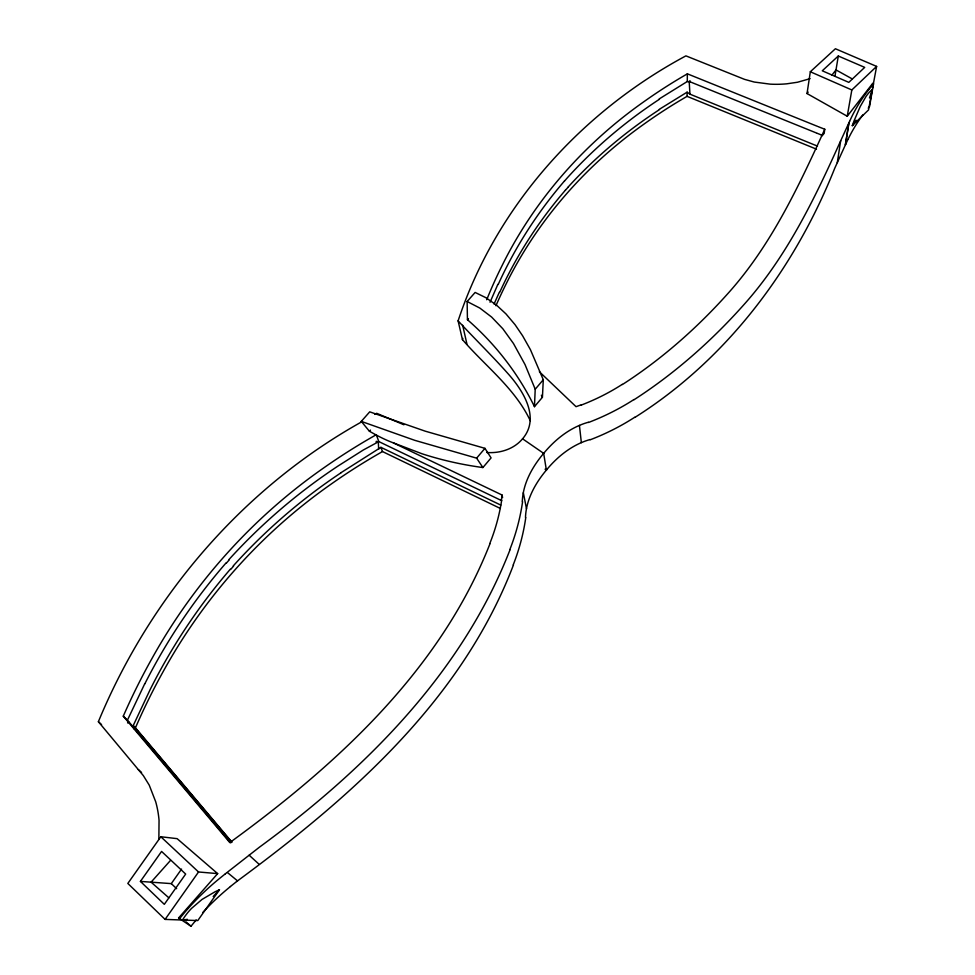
<?xml version="1.0" encoding="UTF-8"?>
<svg xmlns="http://www.w3.org/2000/svg" width="975" height="975" viewBox="0 0 975 975"><rect width="100%" height="100%" fill="white"/><g stroke="black" fill="none" stroke-linecap="round" stroke-linejoin="round"><path stroke-width="1.46" d="M495.934 305.736A603.842 523.014 20.3 0 1 505.525 285.139C536.969 220.996 585.293 165.75 643.463 124.483A605.268 527.122 20.8 0 1 683.402 98.499L687.046 96.342L687.107 92.162L659.295 109.334M659.185 98.95L687.265 81.522L687.375 73.832L817.659 126.433M872.649 83.46L872.588 88.067L876.622 66.41L835.404 48.75L810.322 71.76L807.032 93.551L847.238 116.232L872.649 83.46L873.515 83.935L869.529 106.592L868.201 108.152M467.135 301.507L479.858 308.088L491.607 317.046L502.808 328.733L513.459 343.505L525.013 364.54L535.214 389.232L534.458 406.685L542.429 397.288L543.294 379.726L530.424 349.659L522.6 335.778L515.044 324.675L505.964 313.901L496.482 305.102L485.757 297.631L475.13 292.439L467.135 301.507L467.439 319.8L468.427 318.679M158.864 839.39L159.047 820.267A112.259 98.317 -51.4 0 0 155.708 801.779L149.236 785.143L143.349 775.637L98.377 721.707C150.333 596.115 243.36 487.683 362.444 421.419M376.204 442.102L376.301 441.248M525.476 517.53C526.073 499.614 535.421 483.039 546.622 469.792M522.283 501.65C522.99 483.368 532.313 466.757 543.892 453.095M501.382 500.126L502.015 495.008L393.376 442.882A53.003 15.892 32 0 1 376.46 435.13L369.44 431.279L361.286 421.395L369.72 411.84L425.173 431.157L484.953 448.342L491.083 457.897L482.905 467.549A315.924 267.04 -8.1 0 1 421.968 453.753L393.376 442.882M824.119 133.721L824.753 129.248L818.22 126.665M837.293 162.63L840.682 140.778L848.92 122.862M835.027 75.831L838.293 56.014L864.703 67.373L848.811 82.375L822.278 70.797L838.293 56.014M847.238 116.232L851.833 89.956L876.622 66.41M872.332 89.468L868.53 109.931L852.296 125.678A86.324 26.471 -64.2 0 1 854.234 120.437L860.255 106.458L866.032 96.452A21.523 6.813 -64.3 0 1 868.554 93.149A24.655 7.8 -64.2 0 1 872.32 89.493L869.481 97.963M530.29 420.725C515.032 388.33 485.392 366.222 462.442 339.617L462.881 338.423M462.442 339.617L458.104 320.86C495.751 206.858 580.686 112.259 685.912 55.868L744.486 79.341L754.199 82.034L770.14 84.143A89.286 71.065 -0.6 0 0 786.691 83.826L797.501 82.241L810.128 78.646M513.435 565C461.687 700.33 351.244 797.014 237.534 880.876L235.755 882.265M509.937 549.985C461.663 673.664 364.735 770.006 259.387 847.214L227.224 872.345L237.534 880.888M489.913 543.879C440.286 670.203 337.179 764.424 229.783 842.607L224.725 836.513M490.035 302.25L497.859 284.371M494.033 304.078L499.298 292.329M845.483 144.739L847.994 139.315M848.993 122.667L849.542 121.461M845.435 144.824L848.896 122.899L845.301 145.092L834.783 168.151C794.625 268.747 727.118 359.214 634.871 417.422M231.623 842.205L133.197 725.632L150.174 689.532A614.543 590.119 66.2 0 1 230.307 569.229M231.916 842.12L135.44 727.789L137.536 723.06A666.522 632.751 63.5 0 1 163.361 671.239C204.067 597.346 261.58 532.85 330.683 484.429A671.933 636.614 66.9 0 1 378.519 453.838L382.468 451.559L500.382 508.462M227.687 839.134L127.445 720.135L144.727 683.78M224.555 836.306L123.277 716.15L125.422 711.336A682.683 648.607 62.9 0 1 151.978 658.491C193.793 583.16 252.696 517.481 323.359 468.158A688.313 652.702 66.5 0 1 372.267 437.007L376.143 434.777M849.566 121.4L851.577 117.134A216.608 175.537 10.3 0 1 869.225 89.042M840.682 140.778C814.661 198.705 786.642 256.925 743.913 304.663C711.665 340.884 674.883 373.401 634.103 399.701M824.753 129.248C798.257 187.249 770.713 246.078 727.582 293.889C696.65 328.392 661.452 359.385 622.464 384.503M522.624 438.75C540.577 417.714 522.929 390.268 507.792 373.413C491.766 355.4 474.459 338.532 458.104 320.86M140.412 881.4L164.312 904.337L185.664 874.063L161.582 851.431L140.412 881.4L171.295 883.618L181.557 869.091M217.657 873.624L177.121 838.658L160.826 836.745L127.822 883.447L165.092 919.401L198.534 871.979L217.657 873.624L178.596 917.963L190.99 926.25L196.194 919.937M219.46 889.797L197.791 920.558L182.508 920.022A29.993 11.383 -48 0 1 187.639 912.771A26.191 9.957 -48 0 1 191.6 908.347L202.032 899.425L214.902 891.857A106.872 39.171 -47.7 0 1 219.46 889.797A286.784 245.152 89.1 0 0 213.184 896.513M831.773 75.294L836.002 69.92L852.028 78.804M807.032 93.551L808.165 92.125M869.261 89.054L873.515 83.935M179.473 918.743L185.591 911.381A270.879 248.552 -76.8 0 1 219.96 878.146L225.322 873.832M543.294 453.814C555.055 439.469 570.253 427.294 588.376 422.236M546.158 470.352C557.627 456.349 572.447 444.466 590.119 439.53M543.453 453.631L544.026 452.948L543.575 453.472M361.286 421.395L414.728 440.322L476.617 458.153L484.953 448.342M535.214 389.232L543.294 379.726M564.525 181.021L567.036 178.157A564.379 491.863 18.2 0 1 659.453 99.243M230.612 569.485L233.561 566.134M565.439 190.21L567.938 187.395M369.44 431.279L370.476 430.097M226.395 563.075L229.393 559.711M170.613 860.291L151.088 882.168L168.858 897.817M522.515 438.872C513.849 449.207 499.98 453.46 486.83 452.51M341.128 472.607L380.933 447.342L500.772 505.087M230.417 886.507L235.45 882.497M225.396 873.771L226.773 872.71M687.375 73.832L683.658 76.001A619.381 537.128 20.3 0 0 642.915 102.399C583.659 144.263 534.288 200.314 502.137 265.493A617.882 532.825 19.8 0 0 486.72 299.739M374.753 414.387L376.655 413.29L403.906 424.771M127.579 722.938L129.188 722.317M581.137 404.857L576.042 406.673L539.37 371.731M501.65 500.65L378.812 441.577L363.358 449.975L338.24 465.892A617.431 593.458 66.9 0 0 229.064 559.431M182.508 920.022L187.371 919.352M817.33 133.356L821.316 134.94L823.266 134.745M134.002 728.825L135.83 728.654M165.092 919.401L181.447 919.986L178.596 917.963M816.77 133.124L690.154 81.839L687.265 81.522M815.734 145.409L817.477 146.104M815.295 148.675L816.489 149.151M815.173 145.19L689.947 94.161L687.107 92.162M687.046 96.342L814.747 148.456M810.322 71.76L851.833 89.956M522.563 438.811L543.672 453.363L546.378 470.096L545.074 469.194M821.316 134.94L822.364 135.72M138.316 769.592L141.582 772.48M186.018 921.862L187.675 923.325M188.504 924.056L190.99 926.25M98.377 721.707L101.558 724.583M249.149 855.209L258.923 864.118M160.826 836.745L198.534 871.979M171.295 883.618L176.633 888.676M123.277 716.15L127.445 720.135M133.197 725.632L135.44 727.789M227.858 839.341L230.795 842.875M476.617 458.153L482.905 467.549M376.46 435.118L378.812 441.577M380.933 447.342L382.468 451.559M462.662 325.236L466.903 343.943M502.015 495.008L502.6 497.616M523.331 492.716L526.5 508.755M690.007 80.742L690.154 81.839M579.43 425.429L581.356 442.662M689.191 81.303L689.947 94.161M378.288 441.175L378.666 449.256M522.588 501.686A234.158 209.223 -26.1 0 1 509.706 549.912M525.769 517.567A229.186 205.774 -26.5 0 1 513.203 564.927M202.8 912.442A264.31 242.629 -77.5 0 1 230.441 886.543M501.674 500.163A213.208 190.466 -26.1 0 1 489.682 543.806M633.957 399.531A220.301 188.906 -9.9 0 1 588.486 422.48M634.737 417.251A215.877 186.201 -9.8 0 1 590.228 439.774M848.031 139.327A212.087 172.965 10.6 0 1 862.826 114.904M622.33 384.321A200.606 171.966 -9.9 0 1 581.246 405.088M852.321 125.678A230.185 142.143 11.8 0 1 856.099 120.23M467.488 319.751A346.917 309.733 -32.3 0 1 534.507 406.673M541.369 395.241A346.003 308.929 -31.5 0 1 542.393 397.3M144.836 683.804A620.149 595.493 65.1 0 1 226.127 562.855M233.269 565.89A610.582 586.06 67.9 0 1 341.189 472.668M498.188 284.481A560.454 487.11 17.4 0 1 564.452 180.997M499.651 292.451A553.946 481.114 18.4 0 1 565.403 190.198M567.852 187.358A559.65 486.403 18.3 0 1 659.514 109.578"/></g></svg>
